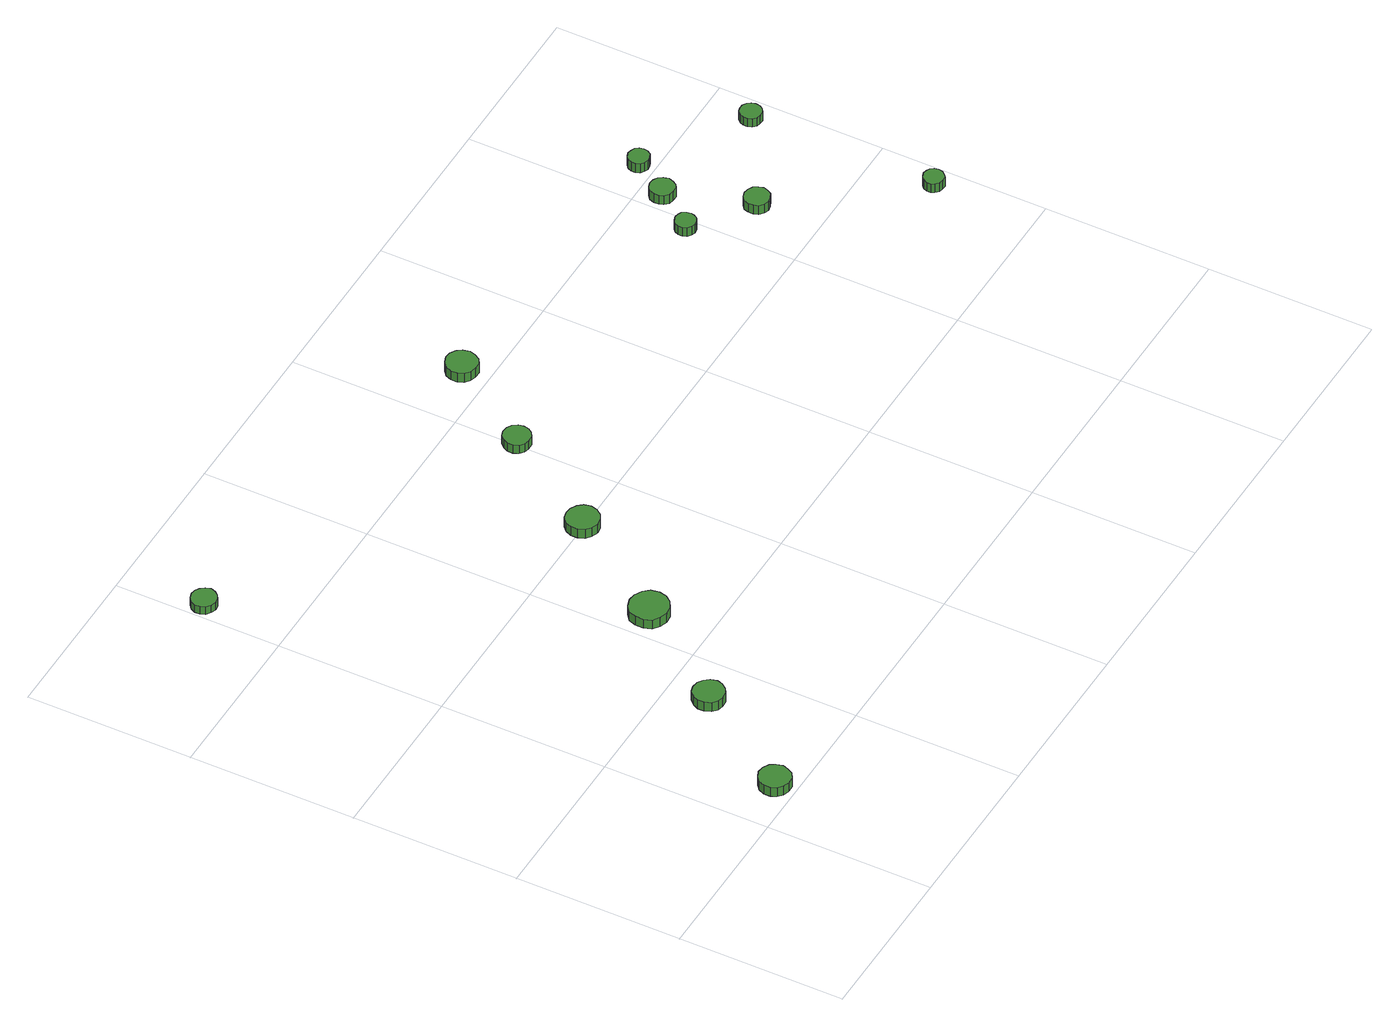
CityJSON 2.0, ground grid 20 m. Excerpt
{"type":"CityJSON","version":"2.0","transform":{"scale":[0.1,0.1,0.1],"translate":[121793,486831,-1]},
"CityObjects":{
"tree1":{"type":"SolitaryVegetationObject","attributes":{"function":"something"},"geometry":[{"type":"MultiSurface","lod":"1","boundaries":[[[0,1,2,3,4,5,6,7,8,9,10,11,12,13,14]],[[15,16,17,18,19,20,21,22,23,24,25,26,27,28,29]],[[0,29,28,1]],[[1,28,27,2]],[[2,27,26,3]],[[3,26,25,4]],[[4,25,24,5]],[[5,24,23,6]],[[6,23,22,7]],[[7,22,21,8]],[[8,21,20,9]],[[9,20,19,10]],[[10,19,18,11]],[[11,18,17,12]],[[12,17,16,13]],[[13,16,15,14]],[[14,15,29,0]]]}]},
"tree2":{"type":"SolitaryVegetationObject","attributes":{"function":"something"},"geometry":[{"type":"MultiSurface","lod":"1","boundaries":[[[30,31,32,33,34,35,36,37,38,39,40,41,42,43,44]],[[45,46,47,48,49,50,51,52,53,54,55,56,57,58,59]],[[30,59,58,31]],[[31,58,57,32]],[[32,57,56,33]],[[33,56,55,34]],[[34,55,54,35]],[[35,54,53,36]],[[36,53,52,37]],[[37,52,51,38]],[[38,51,50,39]],[[39,50,49,40]],[[40,49,48,41]],[[41,48,47,42]],[[42,47,46,43]],[[43,46,45,44]],[[44,45,59,30]]]}]},
"tree3":{"type":"SolitaryVegetationObject","attributes":{"function":"something"},"geometry":[{"type":"MultiSurface","lod":"1","boundaries":[[[60,61,62,63,64,65,66,67,68,69,70,71,72,73,74]],[[75,76,77,78,79,80,81,82,83,84,85,86,87,88,89]],[[60,89,88,61]],[[61,88,87,62]],[[62,87,86,63]],[[63,86,85,64]],[[64,85,84,65]],[[65,84,83,66]],[[66,83,82,67]],[[67,82,81,68]],[[68,81,80,69]],[[69,80,79,70]],[[70,79,78,71]],[[71,78,77,72]],[[72,77,76,73]],[[73,76,75,74]],[[74,75,89,60]]]}]},
"tree4":{"type":"SolitaryVegetationObject","attributes":{"function":"something"},"geometry":[{"type":"MultiSurface","lod":"1","boundaries":[[[90,91,92,93,94,95,96,97,98,99,100,101,102,103,104]],[[105,106,107,108,109,110,111,112,113,114,115,116,117,118,119]],[[90,119,118,91]],[[91,118,117,92]],[[92,117,116,93]],[[93,116,115,94]],[[94,115,114,95]],[[95,114,113,96]],[[96,113,112,97]],[[97,112,111,98]],[[98,111,110,99]],[[99,110,109,100]],[[100,109,108,101]],[[101,108,107,102]],[[102,107,106,103]],[[103,106,105,104]],[[104,105,119,90]]]}]},
"tree5":{"type":"SolitaryVegetationObject","attributes":{"function":"something"},"geometry":[{"type":"MultiSurface","lod":"1","boundaries":[[[120,121,122,123,124,125,126,127,128,129,130,131,132,133,134]],[[135,136,137,138,139,140,141,142,143,144,145,146,147,148,149]],[[120,149,148,121]],[[121,148,147,122]],[[122,147,146,123]],[[123,146,145,124]],[[124,145,144,125]],[[125,144,143,126]],[[126,143,142,127]],[[127,142,141,128]],[[128,141,140,129]],[[129,140,139,130]],[[130,139,138,131]],[[131,138,137,132]],[[132,137,136,133]],[[133,136,135,134]],[[134,135,149,120]]]}]},
"tree6":{"type":"SolitaryVegetationObject","attributes":{"function":"something"},"geometry":[{"type":"MultiSurface","lod":"1","boundaries":[[[150,151,152,153,154,155,156,157,158,159,160,161,162,163,164]],[[165,166,167,168,169,170,171,172,173,174,175,176,177,178,179]],[[150,179,178,151]],[[151,178,177,152]],[[152,177,176,153]],[[153,176,175,154]],[[154,175,174,155]],[[155,174,173,156]],[[156,173,172,157]],[[157,172,171,158]],[[158,171,170,159]],[[159,170,169,160]],[[160,169,168,161]],[[161,168,167,162]],[[162,167,166,163]],[[163,166,165,164]],[[164,165,179,150]]]}]},
"tree7":{"type":"SolitaryVegetationObject","attributes":{"function":"something"},"geometry":[{"type":"MultiSurface","lod":"1","boundaries":[[[180,181,182,183,184,185,186,187,188,189,190,191,192,193,194]],[[195,196,197,198,199,200,201,202,203,204,205,206,207,208,209]],[[180,209,208,181]],[[181,208,207,182]],[[182,207,206,183]],[[183,206,205,184]],[[184,205,204,185]],[[185,204,203,186]],[[186,203,202,187]],[[187,202,201,188]],[[188,201,200,189]],[[189,200,199,190]],[[190,199,198,191]],[[191,198,197,192]],[[192,197,196,193]],[[193,196,195,194]],[[194,195,209,180]]]}]},
"tree8":{"type":"SolitaryVegetationObject","attributes":{"function":"something"},"geometry":[{"type":"MultiSurface","lod":"1","boundaries":[[[210,211,212,213,214,215,216,217,218,219,220,221,222,223,224]],[[225,226,227,228,229,230,231,232,233,234,235,236,237,238,239]],[[210,239,238,211]],[[211,238,237,212]],[[212,237,236,213]],[[213,236,235,214]],[[214,235,234,215]],[[215,234,233,216]],[[216,233,232,217]],[[217,232,231,218]],[[218,231,230,219]],[[219,230,229,220]],[[220,229,228,221]],[[221,228,227,222]],[[222,227,226,223]],[[223,226,225,224]],[[224,225,239,210]]]}]},
"tree9":{"type":"SolitaryVegetationObject","attributes":{"function":"something"},"geometry":[{"type":"MultiSurface","lod":"1","boundaries":[[[240,241,242,243,244,245,246,247,248,249,250,251,252,253,254]],[[255,256,257,258,259,260,261,262,263,264,265,266,267,268,269]],[[240,269,268,241]],[[241,268,267,242]],[[242,267,266,243]],[[243,266,265,244]],[[244,265,264,245]],[[245,264,263,246]],[[246,263,262,247]],[[247,262,261,248]],[[248,261,260,249]],[[249,260,259,250]],[[250,259,258,251]],[[251,258,257,252]],[[252,257,256,253]],[[253,256,255,254]],[[254,255,269,240]]]}]},
"tree10":{"type":"SolitaryVegetationObject","attributes":{"function":"something"},"geometry":[{"type":"MultiSurface","lod":"1","boundaries":[[[270,271,272,273,274,275,276,277,278,279,280,281,282,283,284]],[[285,286,287,288,289,290,291,292,293,294,295,296,297,298,299]],[[270,299,298,271]],[[271,298,297,272]],[[272,297,296,273]],[[273,296,295,274]],[[274,295,294,275]],[[275,294,293,276]],[[276,293,292,277]],[[277,292,291,278]],[[278,291,290,279]],[[279,290,289,280]],[[280,289,288,281]],[[281,288,287,282]],[[282,287,286,283]],[[283,286,285,284]],[[284,285,299,270]]]}]},
"tree11":{"type":"SolitaryVegetationObject","attributes":{"function":"something"},"geometry":[{"type":"MultiSurface","lod":"1","boundaries":[[[300,301,302,303,304,305,306,307,308,309,310,311,312,313,314]],[[315,316,317,318,319,320,321,322,323,324,325,326,327,328,329]],[[300,329,328,301]],[[301,328,327,302]],[[302,327,326,303]],[[303,326,325,304]],[[304,325,324,305]],[[305,324,323,306]],[[306,323,322,307]],[[307,322,321,308]],[[308,321,320,309]],[[309,320,319,310]],[[310,319,318,311]],[[311,318,317,312]],[[312,317,316,313]],[[313,316,315,314]],[[314,315,329,300]]]}]},
"tree12":{"type":"SolitaryVegetationObject","attributes":{"function":"something"},"geometry":[{"type":"MultiSurface","lod":"1","boundaries":[[[330,331,332,333,334,335,336,337,338,339,340,341,342,343,344]],[[345,346,347,348,349,350,351,352,353,354,355,356,357,358,359]],[[330,359,358,331]],[[331,358,357,332]],[[332,357,356,333]],[[333,356,355,334]],[[334,355,354,335]],[[335,354,353,336]],[[336,353,352,337]],[[337,352,351,338]],[[338,351,350,339]],[[339,350,349,340]],[[340,349,348,341]],[[341,348,347,342]],[[342,347,346,343]],[[343,346,345,344]],[[344,345,359,330]]]}]},
"tree13":{"type":"SolitaryVegetationObject","attributes":{"function":"something"},"geometry":[{"type":"MultiSurface","lod":"1","boundaries":[[[360,361,362,363,364,365,366,367,368,369,370,371,372,373,374]],[[375,376,377,378,379,380,381,382,383,384,385,386,387,388,389]],[[360,389,388,361]],[[361,388,387,362]],[[362,387,386,363]],[[363,386,385,364]],[[364,385,384,365]],[[365,384,383,366]],[[366,383,382,367]],[[367,382,381,368]],[[368,381,380,369]],[[369,380,379,370]],[[370,379,378,371]],[[371,378,377,372]],[[372,377,376,373]],[[373,376,375,374]],[[374,375,389,360]]]}]}
},
"vertices":[
[80,24,20],[78,32,20],[74,38,20],[67,42,20],[59,43,20],[52,40,20],[46,35,20],[43,28,20],[43,20,20],[46,13,20],[52,8,20],[59,6,20],[67,6,20],[74,10,20],[78,17,20],[78,17,7],[74,10,7],[67,6,7],[59,6,7],[52,8,7],[46,13,7],[43,20,7],[43,28,7],[46,35,7],[52,40,7],[59,43,7],[67,42,7],[74,38,7],[78,32,7],[80,24,7],
[164,150,20],[162,158,20],[157,164,20],[151,168,20],[143,169,20],[136,167,20],[130,161,20],[127,154,20],[127,147,20],[130,139,20],[136,134,20],[143,132,20],[151,133,20],[157,137,20],[162,143,20],[162,143,7],[157,137,7],[151,133,7],[143,132,7],[136,134,7],[130,139,7],[127,147,7],[127,154,7],[130,161,7],[136,167,7],[143,169,7],[151,168,7],[157,164,7],[162,158,7],[164,150,7],
[35,702,16],[33,708,16],[29,713,16],[24,716,16],[18,717,16],[12,715,16],[7,711,16],[4,705,16],[4,699,16],[7,693,16],[12,689,16],[18,687,16],[24,688,16],[29,691,16],[33,696,16],[33,696,5],[29,691,5],[24,688,5],[18,687,5],[12,689,5],[7,693,5],[4,699,5],[4,705,5],[7,711,5],[12,715,5],[18,717,5],[24,716,5],[29,713,5],[33,708,5],[35,702,5],
[256,271,21],[254,281,21],[248,288,21],[239,293,21],[230,294,21],[221,291,21],[213,285,21],[210,276,21],[210,266,21],[213,257,21],[221,251,21],[230,248,21],[239,249,21],[248,254,21],[254,262,21],[254,262,8],[248,254,8],[239,249,8],[230,248,8],[221,251,8],[213,257,8],[210,266,8],[210,276,8],[213,285,8],[221,291,8],[230,294,8],[239,293,8],[248,288,8],[254,281,8],[256,271,8],
[341,401,20],[339,409,20],[334,415,20],[327,419,20],[319,420,20],[311,418,20],[305,412,20],[302,405,20],[302,397,20],[305,389,20],[311,384,20],[319,381,20],[327,382,20],[334,386,20],[339,393,20],[339,393,7],[334,386,7],[327,382,7],[319,381,7],[311,384,7],[305,389,7],[302,397,7],[302,405,7],[305,412,7],[311,418,7],[319,420,7],[327,419,7],[334,415,7],[339,409,7],[341,401,7],
[417,525,20],[416,531,20],[412,537,20],[406,540,20],[399,541,20],[393,539,20],[388,534,20],[385,528,20],[385,521,20],[388,515,20],[393,511,20],[399,509,20],[406,509,20],[412,513,20],[416,518,20],[416,518,8],[412,513,8],[406,509,8],[399,509,8],[393,511,8],[388,515,8],[385,521,8],[385,528,8],[388,534,8],[393,539,8],[399,541,8],[406,540,8],[412,537,8],[416,531,8],[417,525,8],
[493,632,20],[491,640,20],[487,646,20],[480,650,20],[473,651,20],[465,648,20],[459,643,20],[456,636,20],[456,628,20],[459,621,20],[465,616,20],[473,614,20],[480,614,20],[487,618,20],[491,625,20],[491,625,7],[487,618,7],[480,614,7],[473,614,7],[465,616,7],[459,621,7],[456,628,7],[456,636,7],[459,643,7],[465,648,7],[473,651,7],[480,650,7],[487,646,7],[491,640,7],[493,632,7],
[797,525,21],[796,530,21],[793,535,21],[789,537,21],[784,538,21],[779,536,21],[775,533,21],[773,528,21],[773,523,21],[775,518,21],[779,515,21],[784,513,21],[789,514,21],[793,516,21],[796,521,21],[796,521,8],[793,516,8],[789,514,8],[784,513,8],[779,515,8],[775,518,8],[773,523,8],[773,528,8],[775,533,8],[779,536,8],[784,538,8],[789,537,8],[793,535,8],[796,530,8],[797,525,8],
[835,573,20],[833,579,20],[830,584,20],[825,587,20],[819,588,20],[813,586,20],[808,582,20],[806,576,20],[806,570,20],[808,565,20],[813,560,20],[819,559,20],[825,559,20],[830,562,20],[833,567,20],[833,567,7],[830,562,7],[825,559,7],[819,559,7],[813,560,7],[808,565,7],[806,570,7],[806,576,7],[808,582,7],[813,586,7],[819,588,7],[825,587,7],[830,584,7],[833,579,7],[835,573,7],
[871,476,20],[869,482,20],[866,487,20],[860,490,20],[854,491,20],[848,489,20],[843,485,20],[841,479,20],[841,473,20],[843,467,20],[848,463,20],[854,461,20],[860,462,20],[866,465,20],[869,470,20],[869,470,7],[866,465,7],[860,462,7],[854,461,7],[848,463,7],[843,467,7],[841,473,7],[841,479,7],[843,485,7],[848,489,7],[854,491,7],[860,490,7],[866,487,7],[869,482,7],[871,476,7],
[863,619,20],[862,624,20],[859,628,20],[854,630,20],[849,631,20],[844,629,20],[840,626,20],[838,621,20],[838,616,20],[840,611,20],[844,608,20],[849,606,20],[854,607,20],[859,609,20],[862,614,20],[862,614,7],[859,609,7],[854,607,7],[849,606,7],[844,608,7],[840,611,7],[838,616,7],[838,621,7],[840,626,7],[844,629,7],[849,631,7],[854,630,7],[859,628,7],[862,624,7],[863,619,7],
[987,324,19],[986,329,19],[983,333,19],[979,335,19],[974,336,19],[969,334,19],[965,331,19],[963,326,19],[963,321,19],[965,317,19],[969,313,19],[974,312,19],[979,312,19],[983,315,19],[986,319,19],[986,319,6],[983,315,6],[979,312,6],[974,312,6],[969,313,6],[965,317,6],[963,321,6],[963,326,6],[965,331,6],[969,334,6],[974,336,6],[979,335,6],[983,333,6],[986,329,6],[987,324,6],
[984,547,19],[983,552,19],[980,556,19],[975,559,19],[970,559,19],[965,558,19],[961,554,19],[959,549,19],[959,544,19],[961,539,19],[965,535,19],[970,534,19],[975,534,19],[980,537,19],[983,541,19],[983,541,7],[980,537,7],[975,534,7],[970,534,7],[965,535,7],[961,539,7],[959,544,7],[959,549,7],[961,554,7],[965,558,7],[970,559,7],[975,559,7],[980,556,7],[983,552,7],[984,547,7]
]}
